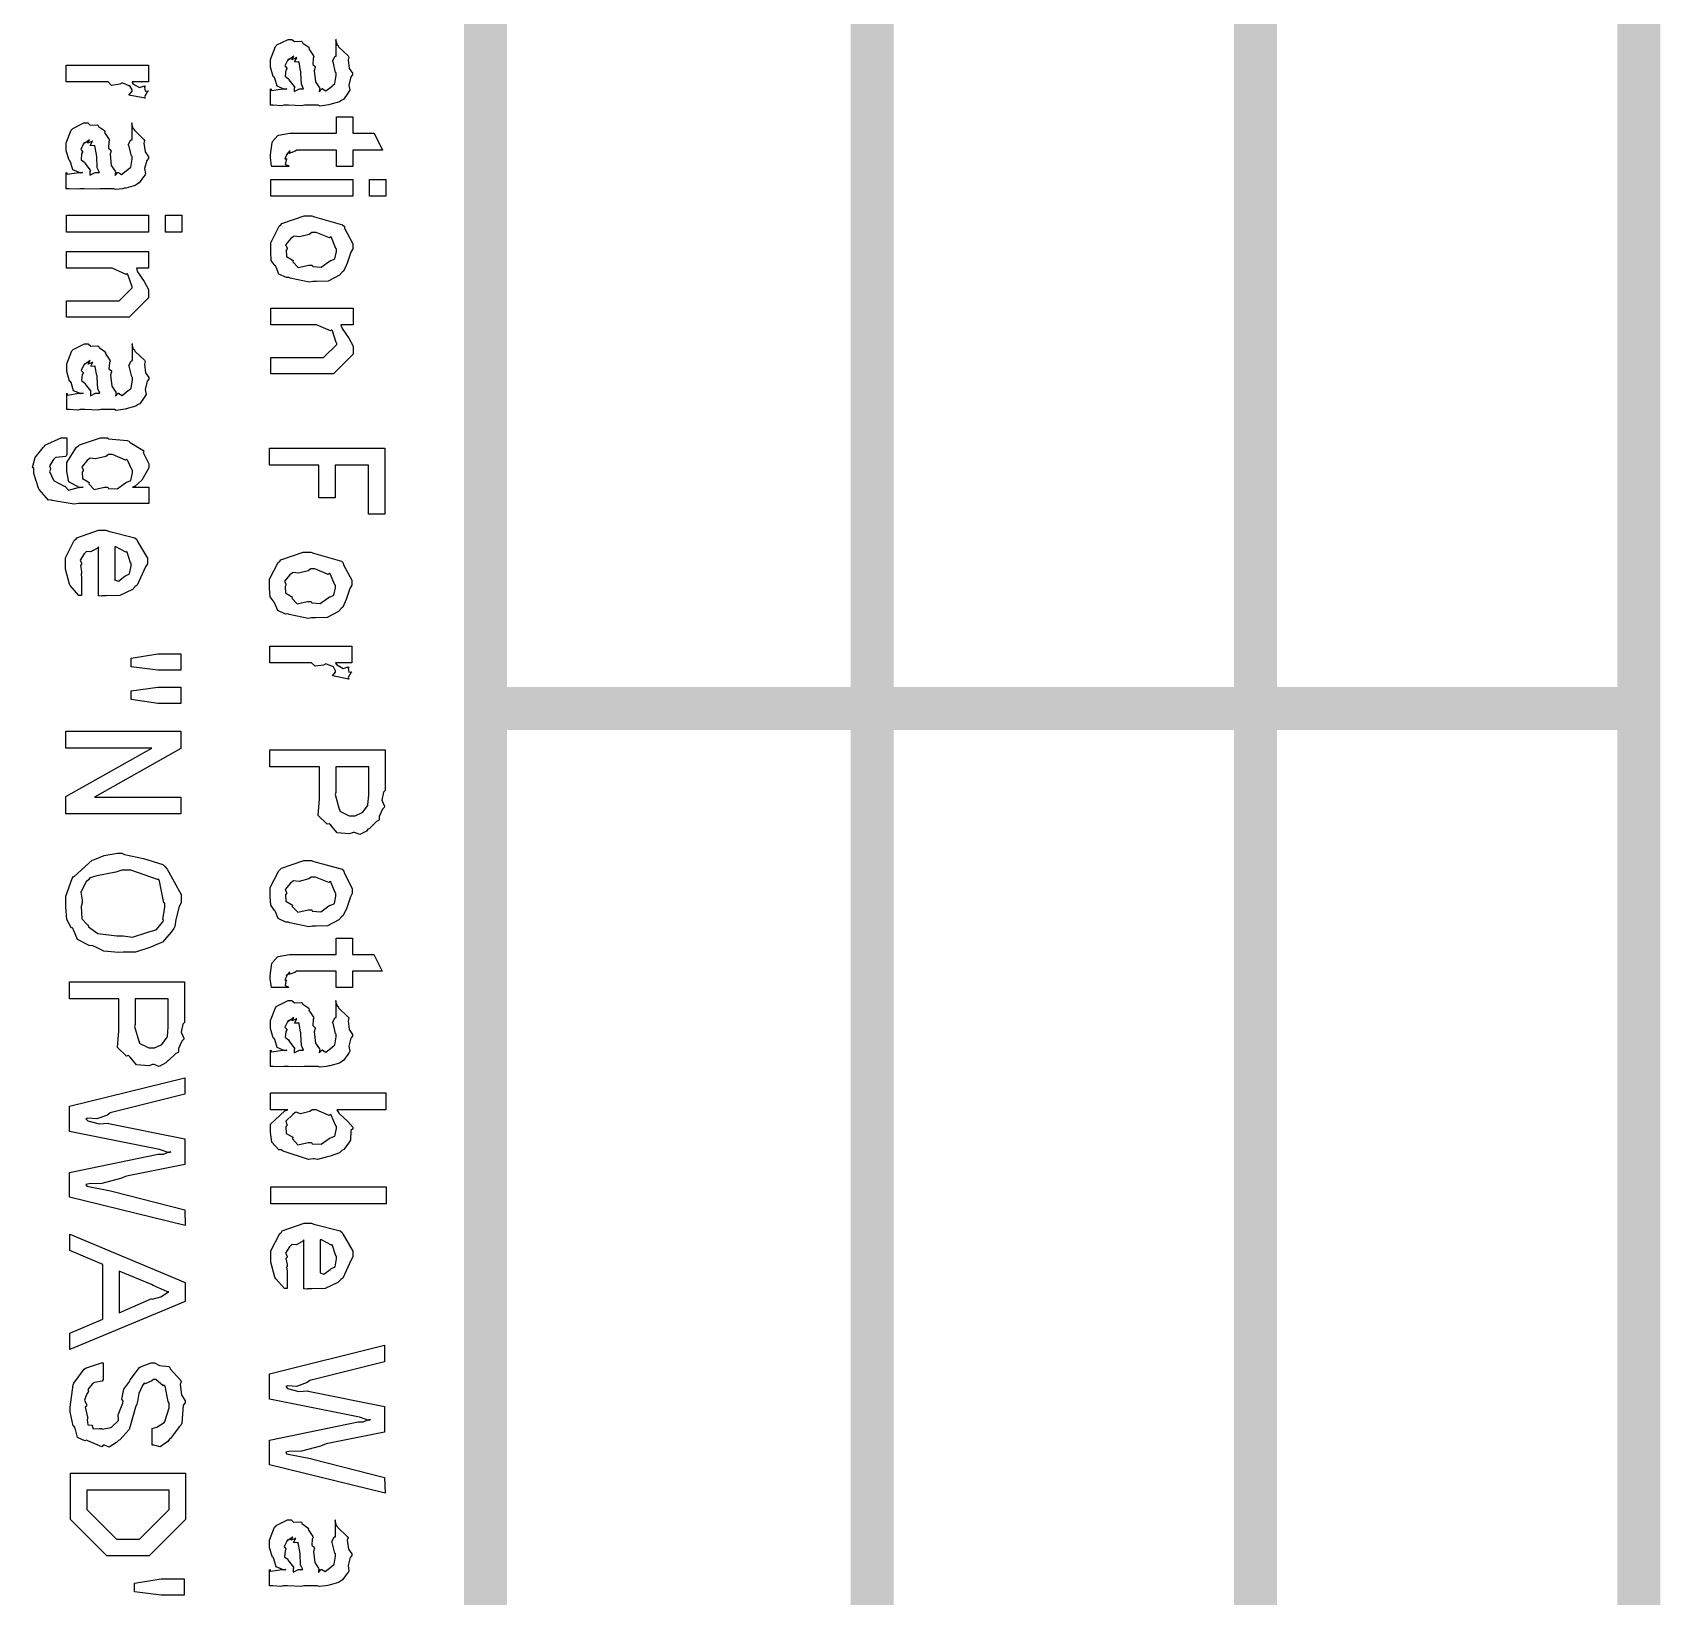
# Model space of a CAD drawing. Extents: x 0.1 to 11.6, y 0.3 to 16.2.
# Drawn here: x 2.959 to 3.717, y 1.379 to 2.106 of the extents above; entities that cross this region are included whole.
import ezdxf

# ---------------------------------------------------------------- set-up
doc = ezdxf.new("R2010")
doc.units = 0
doc.header["$MEASUREMENT"] = 0

msp = doc.modelspace()

# ---------------------------------------------------------------- linework, layer by layer
at = {"color": 0, "const_width": 0.02}
for points in [[(3.16997, 0.528321), (3.16997, 4.18001)], [(3.34999, 0.528321), (3.34999, 4.18001)], [(3.52832, 0.528321), (3.52832, 4.18001)], [(3.70665, 0.528321), (3.70665, 4.18001)], [(3.16997, 1.79167), (3.70665, 1.79167)]]:
    msp.add_lwpolyline(points, dxfattribs=at)
at = {"color": 0}
for points in [[(3.07758, 2.07986), (3.07671, 2.07954), (3.07308, 2.08106), (3.072, 2.08479), (3.07172, 2.08529), (3.07129, 2.08556), (3.06999, 2.08996), (3.06999, 2.09136), (3.06999, 2.09353), (3.07232, 2.09956), (3.07281, 2.10004), (3.07303, 2.10026), (3.07824, 2.10286), (3.07997, 2.10286), (3.07997, 2.10286), (3.08117, 2.10183), (3.08436, 2.102), (3.08475, 2.10178), (3.08501, 2.10118), (3.08778, 2.09928), (3.088, 2.09896), (3.08783, 2.09847), (3.09, 2.09521), (3.09017, 2.09483), (3.08985, 2.09403), (3.08963, 2.09119), (3.09076, 2.09022), (3.09082, 2.08985), (3.09039, 2.08828), (3.09093, 2.08311), (3.09278, 2.0804), (3.09299, 2.07986), (3.09278, 2.07958), (3.09267, 2.0785), (3.09386, 2.07986), (3.09429, 2.07986), (3.09424, 2.07981), (3.09576, 2.07889), (3.09864, 2.08117), (3.09885, 2.08137), (3.09885, 2.08137), (3.09999, 2.08231), (3.10058, 2.08604), (3.10058, 2.08724), (3.10032, 2.08751), (3.09912, 2.09239), (3.09885, 2.09267), (3.09885, 2.09267), (3.10004, 2.095), (3.10058, 2.09506), (3.10058, 2.10286), (3.10032, 2.10265), (3.10097, 2.10038), (3.10146, 2.10004), (3.10167, 2.09944), (3.10613, 2.09522), (3.10644, 2.09463), (3.10613, 2.09343), (3.10667, 2.08936), (3.10818, 2.08712), (3.10818, 2.08637), (3.10742, 2.08544), (3.10644, 2.08165), (3.10688, 2.07926), (3.10667, 2.07878), (3.10596, 2.07786), (3.10394, 2.07499), (3.10319, 2.0746), (3.10297, 2.07443), (3.10211, 2.07379), (3.09765, 2.0726), (3.09711, 2.07249), (3.09608, 2.07226), (3.09304, 2.07189), (3.09218, 2.07226), (3.0919, 2.07226), (3.08583, 2.07226), (3.08458, 2.072), (3.07835, 2.07226), (3.07628, 2.07226), (3.07519, 2.072), (3.07129, 2.07226), (3.06999, 2.07226), (3.06999, 2.07986), (3.07042, 2.07904), (3.07579, 2.07986), (3.07758, 2.07986)], [(2.97499, 2.09088), (3.01318, 2.09088), (3.01318, 2.08306), (3.00558, 2.08306), (3.00597, 2.08225), (3.00911, 2.08051), (3.01144, 2.08126), (3.01167, 2.08111), (3.01144, 2.08067), (3.01167, 2.07878), (3.01318, 2.07893), (3.01318, 2.07893), (3.01264, 2.0784), (3.01144, 2.07622), (3.01172, 2.07557), (3.01167, 2.07547), (3.00407, 2.07699), (3.00407, 2.07699), (3.00558, 2.07878), (3.00558, 2.07937), (3.00558, 2.07937), (3.0045, 2.08122), (3.00429, 2.08132), (3.00429, 2.08132), (3.00136, 2.08251), (3.00103, 2.08263), (2.99994, 2.08203), (2.99604, 2.08149), (2.99442, 2.08306), (2.99388, 2.08306), (2.97499, 2.08306), (2.97499, 2.09088)], [(3.08539, 2.07986), (3.08539, 2.07986), (3.08442, 2.08197), (3.08415, 2.08724), (3.0841, 2.08811), (3.08399, 2.08817), (3.08328, 2.09224), (3.08322, 2.09244), (3.08279, 2.09229), (3.08117, 2.09239), (3.08219, 2.09435), (3.08214, 2.0944), (3.08165, 2.09407), (3.07992, 2.09343), (3.08083, 2.09506), (3.08083, 2.09506), (3.08024, 2.09457), (3.07818, 2.09321), (3.07844, 2.09375), (3.07844, 2.09375), (3.0779, 2.09304), (3.07671, 2.0905), (3.07758, 2.08951), (3.07758, 2.08919), (3.07715, 2.08854), (3.07688, 2.08578), (3.07844, 2.08458), (3.07867, 2.08421), (3.07856, 2.0841), (3.08106, 2.08094), (3.08128, 2.08074), (3.081, 2.08035), (3.081, 2.07861), (3.08344, 2.07986), (3.08431, 2.07986), (3.08539, 2.07986)], [(2.98258, 2.04101), (2.98172, 2.04069), (2.97808, 2.04221), (2.977, 2.04596), (2.97672, 2.04644), (2.97629, 2.04671), (2.97499, 2.05111), (2.97499, 2.05251), (2.97499, 2.05469), (2.97732, 2.06071), (2.97781, 2.06119), (2.97803, 2.06142), (2.98324, 2.06401), (2.98497, 2.06401), (2.98497, 2.06401), (2.98617, 2.06299), (2.98936, 2.06315), (2.98975, 2.06293), (2.99001, 2.06233), (2.99278, 2.06044), (2.993, 2.06011), (2.99283, 2.05963), (2.99501, 2.05638), (2.99517, 2.05599), (2.99485, 2.05518), (2.99463, 2.05236), (2.99576, 2.05138), (2.99582, 2.051), (2.99539, 2.04943), (2.99593, 2.04428), (2.99778, 2.04156), (2.99799, 2.04101), (2.99778, 2.04075), (2.99767, 2.03965), (2.99886, 2.04101), (2.99929, 2.04101), (2.99924, 2.04096), (3.00076, 2.04004), (3.00364, 2.04232), (3.00385, 2.04254), (3.00385, 2.04254), (3.00499, 2.04346), (3.00558, 2.04719), (3.00558, 2.04839), (3.00532, 2.04867), (3.00412, 2.05354), (3.00385, 2.05382), (3.00385, 2.05382), (3.00504, 2.05615), (3.00558, 2.05621), (3.00558, 2.06401), (3.00532, 2.06381), (3.00597, 2.06153), (3.00646, 2.06119), (3.00667, 2.0606), (3.01112, 2.05638), (3.01144, 2.05578), (3.01112, 2.05458), (3.01167, 2.05051), (3.01318, 2.04829), (3.01318, 2.04753), (3.01243, 2.0466), (3.01144, 2.04281), (3.01187, 2.04042), (3.01167, 2.03993), (3.01096, 2.03901), (3.00896, 2.03614), (3.00819, 2.03575), (3.00797, 2.0356), (3.00711, 2.03494), (3.00265, 2.03375), (3.00211, 2.03364), (3.00108, 2.03342), (2.99804, 2.03304), (2.99718, 2.03342), (2.9969, 2.03342), (2.99083, 2.03342), (2.98958, 2.03315), (2.98335, 2.03342), (2.98128, 2.03342), (2.98019, 2.03315), (2.97629, 2.03342), (2.97499, 2.03342), (2.97499, 2.04101), (2.97542, 2.04021), (2.98079, 2.04101), (2.98258, 2.04101)], [(3.0785, 2.04378), (3.07069, 2.04378), (3.07053, 2.04389), (3.07004, 2.0479), (3.07004, 2.04921), (3.07004, 2.04921), (3.07075, 2.05496), (3.0709, 2.05528), (3.07101, 2.05544), (3.0734, 2.05817), (3.07374, 2.05832), (3.07374, 2.05832), (3.07894, 2.05919), (3.08068, 2.05919), (3.10064, 2.05919), (3.10064, 2.06678), (3.10824, 2.06679), (3.10824, 2.05919), (3.11822, 2.05919), (3.12213, 2.05138), (3.10824, 2.05138), (3.10824, 2.04378), (3.10064, 2.04378), (3.10064, 2.05138), (3.08219, 2.05138), (3.08143, 2.05083), (3.07872, 2.04981), (3.07915, 2.05115), (3.07915, 2.05115), (3.07872, 2.05067), (3.07736, 2.04915), (3.07807, 2.04986), (3.07807, 2.04986), (3.07764, 2.04932), (3.07671, 2.04736), (3.07764, 2.04731), (3.07764, 2.04725), (3.07725, 2.04676), (3.07688, 2.04476), (3.07835, 2.04417), (3.0785, 2.04378)], [(2.9904, 2.04101), (2.9904, 2.04101), (2.98942, 2.04312), (2.98915, 2.04839), (2.9891, 2.04926), (2.98899, 2.04932), (2.98828, 2.05339), (2.98822, 2.0536), (2.98779, 2.05344), (2.98617, 2.05354), (2.98719, 2.0555), (2.98714, 2.05556), (2.98665, 2.05524), (2.98492, 2.05458), (2.98583, 2.05621), (2.98583, 2.05621), (2.98525, 2.05572), (2.98318, 2.05436), (2.98346, 2.0549), (2.98346, 2.0549), (2.98292, 2.05419), (2.98172, 2.05165), (2.98258, 2.05067), (2.98258, 2.05035), (2.98215, 2.04969), (2.98188, 2.04693), (2.98346, 2.04574), (2.98367, 2.04536), (2.98356, 2.04525), (2.98606, 2.0421), (2.98628, 2.04189), (2.986, 2.0415), (2.986, 2.03976), (2.98844, 2.04101), (2.98931, 2.04101), (2.9904, 2.04101)], [(3.0701, 2.03771), (3.10829, 2.03771), (3.10829, 2.02989), (3.0701, 2.02989), (3.0701, 2.03771)], [(3.1161, 2.03771), (3.12369, 2.03771), (3.12369, 2.02989), (3.1161, 2.02989), (3.1161, 2.03771)], [(2.9751, 2.02111), (3.01329, 2.02111), (3.01329, 2.01329), (2.9751, 2.01329), (2.9751, 2.02111)], [(3.02111, 2.02111), (3.02869, 2.02111), (3.02869, 2.01329), (3.02111, 2.01329), (3.02111, 2.02111)], [(3.08919, 2.02083), (3.09044, 2.02035), (3.10351, 2.01671), (3.10439, 2.01585), (3.10449, 2.01503), (3.10829, 2.00786), (3.10829, 2.00543), (3.10742, 2.0039), (3.10568, 1.99881), (3.10411, 1.99528), (3.10331, 1.99457), (3.10206, 1.99322), (3.09679, 1.9904), (3.09142, 1.99024), (3.08963, 1.99024), (3.088, 1.98996), (3.07921, 1.99186), (3.07856, 1.99219), (3.07742, 1.99208), (3.07383, 1.99376), (3.0726, 1.99701), (3.07226, 1.99761), (3.07215, 1.99761), (3.07036, 2), (3.0701, 2.00407), (3.0701, 2.00543), (3.0701, 2.00825), (3.07406, 2.016), (3.07488, 2.01671), (3.07531, 2.01725), (3.08572, 2.02083), (3.08919, 2.02083)], [(3.08919, 2.01303), (3.088, 2.01221), (3.0835, 2.01101), (3.081, 2.01139), (3.08051, 2.01107), (3.07954, 2.01025), (3.07704, 2.00732), (3.07769, 2.00592), (3.07769, 2.00543), (3.07726, 2.00483), (3.07742, 2.0019), (3.08003, 2.00037), (3.08051, 2), (3.08035, 1.9994), (3.0829, 1.99675), (3.08778, 1.99783), (3.0894, 1.99783), (3.08968, 1.99729), (3.09364, 1.99701), (3.09739, 1.99968), (3.09787, 2), (3.09793, 1.99994), (3.09993, 2.00081), (3.10069, 2.00429), (3.10069, 2.00543), (3.10042, 2.00564), (3.09831, 2.01074), (3.09787, 2.01107), (3.09739, 2.01053), (3.09119, 2.01303), (3.08919, 2.01303)], [(2.9751, 2.00424), (3.01329, 2.00424), (3.01329, 1.99642), (3.00765, 1.99642), (3.00819, 1.99479), (3.01129, 1.99029), (3.01329, 1.9866), (3.01329, 1.98535), (3.01329, 1.98275), (3.00418, 1.97364), (2.9981, 1.97364), (2.9751, 1.97364), (2.9751, 1.98122), (2.99636, 1.98122), (2.99963, 1.98122), (3.00569, 1.98731), (3.00569, 1.98796), (3.00543, 1.98822), (3.00369, 1.9936), (3.00331, 1.99403), (3.00288, 1.9936), (2.99636, 1.99642), (2.99419, 1.99642), (2.9751, 1.99642), (2.9751, 2.00424)], [(3.07021, 1.97792), (3.1084, 1.97792), (3.1084, 1.97011), (3.10275, 1.97011), (3.10329, 1.96847), (3.10639, 1.96397), (3.1084, 1.96029), (3.1084, 1.95904), (3.1084, 1.95643), (3.09928, 1.94732), (3.09321, 1.94732), (3.07021, 1.94732), (3.07021, 1.95492), (3.09147, 1.95492), (3.09472, 1.95492), (3.10081, 1.96099), (3.10081, 1.96164), (3.10053, 1.96192), (3.09879, 1.96729), (3.09842, 1.96772), (3.09799, 1.96728), (3.09147, 1.97011), (3.08931, 1.97011), (3.07021, 1.97011), (3.07021, 1.97792)], [(2.98281, 1.93832), (2.98193, 1.93799), (2.97829, 1.93951), (2.97721, 1.94325), (2.97694, 1.94374), (2.97651, 1.94401), (2.97521, 1.9484), (2.97521, 1.94982), (2.97521, 1.95199), (2.97754, 1.95801), (2.97803, 1.9585), (2.97825, 1.95871), (2.98346, 1.96132), (2.98519, 1.96132), (2.98519, 1.96132), (2.98639, 1.96029), (2.98958, 1.96044), (2.98996, 1.96024), (2.99024, 1.95964), (2.993, 1.95774), (2.99322, 1.95742), (2.99306, 1.95692), (2.99522, 1.95367), (2.99539, 1.95329), (2.99507, 1.95247), (2.99485, 1.94965), (2.99599, 1.94868), (2.99604, 1.94829), (2.99561, 1.94672), (2.99615, 1.94157), (2.99799, 1.93886), (2.99821, 1.93832), (2.99799, 1.93804), (2.99789, 1.93696), (2.99908, 1.93832), (2.99951, 1.93832), (2.99946, 1.93826), (3.00097, 1.93733), (3.00385, 1.93961), (3.00407, 1.93983), (3.00407, 1.93983), (3.00521, 1.94075), (3.00581, 1.9445), (3.00581, 1.94569), (3.00553, 1.94596), (3.00433, 1.95085), (3.00407, 1.95113), (3.00407, 1.95113), (3.00526, 1.95344), (3.00581, 1.9535), (3.00581, 1.96132), (3.00553, 1.9611), (3.00618, 1.95882), (3.00667, 1.9585), (3.00689, 1.9579), (3.01133, 1.95367), (3.01167, 1.95307), (3.01133, 1.95188), (3.01187, 1.94781), (3.0134, 1.94558), (3.0134, 1.94482), (3.01264, 1.9439), (3.01167, 1.94011), (3.0121, 1.93772), (3.01187, 1.93724), (3.01118, 1.93631), (3.00917, 1.93343), (3.0084, 1.93306), (3.00819, 1.93289), (3.00732, 1.93224), (3.00288, 1.93104), (3.00233, 1.93093), (3.00131, 1.93072), (2.99826, 1.93033), (2.99739, 1.93072), (2.99713, 1.93072), (2.99104, 1.93072), (2.98981, 1.93044), (2.98356, 1.93072), (2.9815, 1.93072), (2.98042, 1.93044), (2.97651, 1.93072), (2.97521, 1.93072), (2.97521, 1.93832), (2.97564, 1.9375), (2.98101, 1.93832), (2.98281, 1.93832)], [(2.99061, 1.93832), (2.99061, 1.93832), (2.98964, 1.94043), (2.98936, 1.94569), (2.98931, 1.94656), (2.98921, 1.94661), (2.9885, 1.95068), (2.98844, 1.9509), (2.98801, 1.95074), (2.98639, 1.95085), (2.98742, 1.95281), (2.98736, 1.95285), (2.98687, 1.95253), (2.98514, 1.95188), (2.98606, 1.9535), (2.98606, 1.9535), (2.98546, 1.95301), (2.9834, 1.95167), (2.98367, 1.95221), (2.98367, 1.95221), (2.98313, 1.9515), (2.98193, 1.94894), (2.98281, 1.94797), (2.98281, 1.94764), (2.98236, 1.947), (2.9821, 1.94422), (2.98367, 1.94304), (2.98389, 1.94265), (2.98378, 1.94254), (2.98628, 1.9394), (2.98649, 1.93918), (2.98622, 1.93881), (2.98622, 1.93707), (2.98867, 1.93832), (2.98953, 1.93832), (2.99061, 1.93832)], [(2.97526, 1.91758), (2.97526, 1.90978), (2.97472, 1.9089), (2.97011, 1.90847), (2.96983, 1.90826), (2.96907, 1.90744), (2.96712, 1.90462), (2.96767, 1.90332), (2.96767, 1.90283), (2.96724, 1.90201), (2.96907, 1.89794), (2.9694, 1.89762), (2.9694, 1.89762), (2.97401, 1.89513), (2.97461, 1.89501), (2.9745, 1.89492), (2.97597, 1.89328), (2.98113, 1.89458), (2.98286, 1.89458), (2.98133, 1.89438), (2.97618, 1.89719), (2.97526, 1.90192), (2.97526, 1.90349), (2.97526, 1.90608), (2.97976, 1.91331), (2.98068, 1.9139), (2.98118, 1.91433), (2.99089, 1.91758), (2.99414, 1.91758), (2.99463, 1.9171), (3.00336, 1.91635), (3.00412, 1.91607), (3.00478, 1.91542), (3.01064, 1.91183), (3.01107, 1.91129), (3.01079, 1.91075), (3.01346, 1.90549), (3.01346, 1.90369), (3.01258, 1.90229), (3.01019, 1.89785), (3.00706, 1.89518), (3.00586, 1.89458), (3.01346, 1.89458), (3.01346, 1.88699), (2.98068, 1.88699), (2.97868, 1.88672), (2.96847, 1.88846), (2.96787, 1.88872), (2.96669, 1.88861), (2.96235, 1.89356), (2.96203, 1.89415), (2.96203, 1.89415), (2.95985, 1.90099), (2.95985, 1.90326), (2.95931, 1.90375), (2.9605, 1.90842), (2.96431, 1.91303), (2.96485, 1.91368), (2.965, 1.91417), (2.97265, 1.91758), (2.97526, 1.91758)], [(2.99457, 1.90978), (2.99333, 1.9089), (2.98861, 1.90776), (2.98611, 1.90815), (2.98568, 1.90782), (2.98469, 1.90701), (2.98221, 1.90408), (2.98286, 1.90267), (2.98286, 1.90218), (2.98242, 1.90158), (2.98258, 1.89865), (2.98519, 1.89714), (2.98568, 1.89675), (2.98551, 1.89615), (2.9879, 1.8935), (2.99274, 1.89458), (2.99436, 1.89458), (2.99468, 1.89399), (2.99875, 1.89382), (3.00256, 1.8966), (3.00304, 1.89697), (3.0031, 1.89692), (3.0051, 1.89774), (3.00586, 1.90126), (3.00586, 1.9024), (3.00558, 1.9025), (3.00347, 1.90728), (3.00304, 1.90761), (3.00256, 1.90713), (2.99653, 1.90978), (2.99457, 1.90978)], [(3.06956, 1.91276), (3.12315, 1.91276), (3.12315, 1.88217), (3.11556, 1.88217), (3.11556, 1.90494), (3.10015, 1.90494), (3.10015, 1.88975), (3.09256, 1.88976), (3.09256, 1.90494), (3.06956, 1.90494), (3.06956, 1.91276)], [(2.98215, 1.85167), (2.98215, 1.84429), (2.9809, 1.84424), (2.97683, 1.84885), (2.97651, 1.8495), (2.97651, 1.8495), (2.97456, 1.8565), (2.97456, 1.85883), (2.97456, 1.86176), (2.97868, 1.86985), (2.97954, 1.87056), (2.97993, 1.8711), (2.99001, 1.87468), (2.99343, 1.87467), (2.99457, 1.87418), (3.00689, 1.8711), (3.00776, 1.87033), (3.00814, 1.86946), (3.01275, 1.86165), (3.01275, 1.85904), (3.01187, 1.85758), (3.00803, 1.84912), (3.00711, 1.84842), (3.00581, 1.84706), (2.99989, 1.84424), (2.99371, 1.84407), (2.99169, 1.84407), (2.99143, 1.84392), (2.99029, 1.84407), (2.98996, 1.84407), (2.98996, 1.86686), (2.98936, 1.8661), (2.98633, 1.86464), (2.98432, 1.86481), (2.9841, 1.86447), (2.98329, 1.86365), (2.98139, 1.86068), (2.98215, 1.85932), (2.98215, 1.85883), (2.98161, 1.85818), (2.98215, 1.85542), (2.98215, 1.85449), (2.98188, 1.85439), (2.98215, 1.85238), (2.98215, 1.85167)], [(2.99756, 1.86686), (2.99756, 1.85167), (2.9975, 1.85161), (2.99924, 1.85096), (3.00222, 1.85319), (3.00256, 1.8534), (3.00256, 1.8534), (3.00444, 1.85439), (3.00515, 1.85807), (3.00515, 1.85926), (3.00489, 1.85943), (3.00331, 1.86436), (3.00299, 1.86469), (3.00276, 1.86442), (2.9981, 1.86686), (2.99756, 1.86686)], [(3.08871, 1.86442), (3.08996, 1.86393), (3.10303, 1.86029), (3.10389, 1.85943), (3.104, 1.85861), (3.10781, 1.85146), (3.10781, 1.84901), (3.10693, 1.8475), (3.10519, 1.84239), (3.10363, 1.83886), (3.10281, 1.83817), (3.10157, 1.83681), (3.09631, 1.83399), (3.09093, 1.83382), (3.08914, 1.83382), (3.08751, 1.83356), (3.07872, 1.83544), (3.07807, 1.83578), (3.07693, 1.83567), (3.07335, 1.83735), (3.0721, 1.8406), (3.07178, 1.84119), (3.07167, 1.84119), (3.06988, 1.84358), (3.06961, 1.84765), (3.06961, 1.84901), (3.06961, 1.85183), (3.07357, 1.8596), (3.07437, 1.86029), (3.07482, 1.86083), (3.08524, 1.86442), (3.08871, 1.86442)], [(3.08871, 1.85661), (3.08751, 1.85579), (3.08301, 1.8546), (3.08051, 1.85499), (3.08003, 1.85465), (3.07904, 1.85385), (3.07656, 1.85092), (3.07721, 1.8495), (3.07721, 1.84901), (3.07676, 1.84842), (3.07693, 1.84549), (3.07954, 1.84397), (3.08003, 1.84358), (3.07986, 1.84299), (3.08242, 1.84033), (3.08729, 1.84142), (3.08892, 1.84142), (3.08919, 1.84088), (3.09315, 1.8406), (3.0969, 1.84326), (3.09739, 1.84358), (3.09744, 1.84353), (3.09944, 1.8444), (3.10021, 1.84787), (3.10021, 1.84901), (3.09993, 1.84924), (3.09782, 1.85433), (3.09739, 1.85465), (3.0969, 1.85411), (3.09071, 1.85661), (3.08871, 1.85661)], [(3.06972, 1.82075), (3.10792, 1.82075), (3.10792, 1.81293), (3.10032, 1.81293), (3.10069, 1.81213), (3.10385, 1.81039), (3.10618, 1.81114), (3.10639, 1.81099), (3.10618, 1.81054), (3.10639, 1.80865), (3.10792, 1.80881), (3.10792, 1.80881), (3.10736, 1.80826), (3.10618, 1.8061), (3.10644, 1.80544), (3.10639, 1.80533), (3.09879, 1.80686), (3.09879, 1.80686), (3.10032, 1.80865), (3.10032, 1.80925), (3.10032, 1.80925), (3.09924, 1.81108), (3.09901, 1.81119), (3.09901, 1.81119), (3.09608, 1.81239), (3.09576, 1.8125), (3.09467, 1.8119), (3.09076, 1.81136), (3.08914, 1.81293), (3.0886, 1.81293), (3.06972, 1.81293), (3.06972, 1.82075)], [(3.00526, 1.81515), (3.01764, 1.81711), (3.02826, 1.81711), (3.02826, 1.80951), (3.01764, 1.80951), (3.00526, 1.81103), (3.00526, 1.81515)], [(3.00526, 1.79997), (3.01764, 1.80171), (3.02826, 1.80171), (3.02826, 1.79411), (3.01764, 1.79411), (3.00526, 1.79585), (3.00526, 1.79997)], [(2.97472, 1.78114), (3.02832, 1.78114), (3.02832, 1.77311), (2.98817, 1.75054), (3.02832, 1.75054), (3.02832, 1.74274), (2.97472, 1.74274), (2.97472, 1.75076), (3.01486, 1.77333), (2.97472, 1.77333), (2.97472, 1.78114)], [(3.06976, 1.77246), (3.12337, 1.77246), (3.12337, 1.75358), (3.12256, 1.75288), (3.12175, 1.74903), (3.12299, 1.74625), (3.12294, 1.74576), (3.12213, 1.7449), (3.1205, 1.74154), (3.12056, 1.74001), (3.12033, 1.73969), (3.11931, 1.73915), (3.11589, 1.73583), (3.11535, 1.73557), (3.11469, 1.73475), (3.11154, 1.73307), (3.10915, 1.73404), (3.1084, 1.73404), (3.10676, 1.73346), (3.10097, 1.73394), (3.09808, 1.73753), (3.09733, 1.73817), (3.09635, 1.73796), (3.09218, 1.74197), (3.09278, 1.74972), (3.09278, 1.75228), (3.09278, 1.76465), (3.06976, 1.76465), (3.06976, 1.77246)], [(3.10038, 1.76465), (3.10038, 1.75271), (3.1001, 1.75174), (3.102, 1.7449), (3.10232, 1.74447), (3.10226, 1.74392), (3.10667, 1.74186), (3.10818, 1.74186), (3.10818, 1.74186), (3.10938, 1.74186), (3.11242, 1.74317), (3.11274, 1.74338), (3.11274, 1.74338), (3.11524, 1.74669), (3.11535, 1.74707), (3.11535, 1.74707), (3.11578, 1.75146), (3.11578, 1.75293), (3.11578, 1.76465), (3.10038, 1.76465)], [(3.00088, 1.72439), (3.00201, 1.7239), (3.01085, 1.72206), (3.01986, 1.71918), (3.02106, 1.7181), (3.02186, 1.71701), (3.02843, 1.70529), (3.02843, 1.70139), (3.02756, 1.69965), (3.02604, 1.69368), (3.0255, 1.69032), (3.02496, 1.68946), (3.02382, 1.68778), (3.01975, 1.68311), (3.01639, 1.68169), (3.0154, 1.68121), (3.0134, 1.68039), (3.00726, 1.6785), (3.00293, 1.67839), (3.00151, 1.67839), (2.99924, 1.67828), (2.99246, 1.67893), (2.98844, 1.68093), (2.98742, 1.68143), (2.98557, 1.68149), (2.98025, 1.68431), (2.9784, 1.68881), (2.97786, 1.68967), (2.97749, 1.68961), (2.97521, 1.69368), (2.97483, 1.69949), (2.97483, 1.70139), (2.97483, 1.70443), (2.97771, 1.71268), (2.97831, 1.71354), (2.97863, 1.71365), (2.98703, 1.72114), (2.98807, 1.72157), (2.98807, 1.72157), (2.99262, 1.72331), (2.99881, 1.72439), (3.00088, 1.72439)], [(3.08897, 1.72108), (3.09022, 1.7206), (3.10329, 1.71696), (3.10417, 1.7161), (3.10428, 1.71528), (3.10807, 1.70811), (3.10807, 1.70568), (3.10721, 1.70415), (3.10547, 1.69906), (3.10389, 1.69553), (3.10308, 1.69482), (3.10183, 1.69347), (3.09657, 1.69065), (3.09119, 1.69049), (3.0894, 1.69049), (3.08778, 1.69021), (3.07899, 1.69211), (3.07835, 1.69244), (3.07721, 1.69233), (3.07362, 1.69401), (3.07238, 1.69726), (3.07204, 1.69786), (3.07194, 1.69786), (3.07015, 1.70025), (3.06988, 1.70432), (3.06988, 1.70568), (3.06988, 1.7085), (3.07383, 1.71625), (3.07465, 1.71696), (3.07508, 1.7175), (3.0855, 1.72108), (3.08897, 1.72108)], [(3.00088, 1.71658), (2.99804, 1.71565), (2.98926, 1.71397), (2.98594, 1.713), (2.98546, 1.71224), (2.98426, 1.7111), (2.98182, 1.70638), (2.98242, 1.70264), (2.98242, 1.70139), (2.98188, 1.69971), (2.98221, 1.6939), (2.98492, 1.69108), (2.98546, 1.69032), (2.98535, 1.69017), (2.98964, 1.68713), (2.99854, 1.68599), (3.00151, 1.68599), (3.00151, 1.68599), (3.00581, 1.68533), (3.01243, 1.68761), (3.01346, 1.68793), (3.01346, 1.68793), (3.01687, 1.68875), (3.02007, 1.69276), (3.02018, 1.69336), (3.01997, 1.69368), (3.02083, 1.69933), (3.02083, 1.70117), (3.02046, 1.70139), (3.01844, 1.71149), (3.01801, 1.71224), (3.01742, 1.71229), (3.00499, 1.71658), (3.00088, 1.71658)], [(3.08897, 1.71328), (3.08778, 1.71246), (3.08328, 1.71126), (3.08078, 1.71164), (3.08029, 1.71132), (3.07932, 1.7105), (3.07682, 1.70757), (3.07747, 1.70617), (3.07747, 1.70568), (3.07704, 1.70508), (3.07721, 1.70215), (3.07981, 1.70063), (3.08029, 1.70025), (3.08014, 1.69965), (3.08268, 1.697), (3.08757, 1.69808), (3.08919, 1.69808), (3.08946, 1.69754), (3.09343, 1.69726), (3.09717, 1.69993), (3.09765, 1.70025), (3.09771, 1.70019), (3.09972, 1.70107), (3.10047, 1.70454), (3.10047, 1.70568), (3.10021, 1.70589), (3.09808, 1.711), (3.09765, 1.71132), (3.09717, 1.71078), (3.09099, 1.71328), (3.08897, 1.71328)], [(3.0784, 1.66194), (3.07058, 1.66194), (3.07042, 1.66206), (3.06993, 1.66607), (3.06993, 1.66738), (3.06993, 1.66738), (3.07064, 1.67312), (3.07081, 1.67344), (3.0709, 1.67361), (3.07329, 1.67632), (3.07362, 1.67649), (3.07362, 1.67649), (3.07883, 1.67736), (3.08057, 1.67736), (3.10053, 1.67736), (3.10053, 1.68494), (3.10813, 1.68496), (3.10813, 1.67736), (3.11811, 1.67736), (3.12201, 1.66954), (3.10813, 1.66954), (3.10813, 1.66194), (3.10053, 1.66194), (3.10053, 1.66954), (3.08208, 1.66954), (3.08132, 1.669), (3.07861, 1.66797), (3.07904, 1.66933), (3.07904, 1.66933), (3.07861, 1.66883), (3.07725, 1.66732), (3.07796, 1.66803), (3.07796, 1.66803), (3.07753, 1.66749), (3.07661, 1.66553), (3.07753, 1.66547), (3.07753, 1.66542), (3.07715, 1.66493), (3.07676, 1.66293), (3.07824, 1.66233), (3.0784, 1.66194)], [(2.97646, 1.66461), (3.03006, 1.66461), (3.03006, 1.64572), (3.02924, 1.64501), (3.02843, 1.64117), (3.02968, 1.6384), (3.02962, 1.63792), (3.02881, 1.63704), (3.02718, 1.63368), (3.02724, 1.63217), (3.02701, 1.63183), (3.02599, 1.63129), (3.02257, 1.62799), (3.02203, 1.62771), (3.02138, 1.6269), (3.01824, 1.62522), (3.01585, 1.62619), (3.01508, 1.62619), (3.01346, 1.6256), (3.00765, 1.62608), (3.00478, 1.62967), (3.00401, 1.63032), (3.00304, 1.6301), (2.99886, 1.63411), (2.99946, 1.64187), (2.99946, 1.64442), (2.99946, 1.65679), (2.97646, 1.65679), (2.97646, 1.66461)], [(3.00706, 1.65679), (3.00706, 1.64486), (3.00678, 1.64388), (3.00868, 1.63704), (3.009, 1.63661), (3.00896, 1.63607), (3.01335, 1.634), (3.01486, 1.634), (3.01486, 1.634), (3.01606, 1.634), (3.0191, 1.63531), (3.01942, 1.63553), (3.01942, 1.63553), (3.02192, 1.63883), (3.02203, 1.63921), (3.02203, 1.63921), (3.02246, 1.64361), (3.02246, 1.64507), (3.02246, 1.65679), (3.00706, 1.65679)], [(3.07758, 1.63292), (3.07671, 1.6326), (3.07308, 1.63411), (3.072, 1.63786), (3.07172, 1.63835), (3.07129, 1.63861), (3.06999, 1.64301), (3.06999, 1.64442), (3.06999, 1.6466), (3.07232, 1.65261), (3.07281, 1.6531), (3.07303, 1.65332), (3.07824, 1.65593), (3.07997, 1.65593), (3.07997, 1.65593), (3.08117, 1.65489), (3.08436, 1.65506), (3.08475, 1.65483), (3.08501, 1.65424), (3.08778, 1.65235), (3.088, 1.65201), (3.08783, 1.65153), (3.09, 1.64828), (3.09017, 1.6479), (3.08985, 1.64708), (3.08963, 1.64426), (3.09076, 1.64328), (3.09082, 1.6429), (3.09039, 1.64133), (3.09093, 1.63618), (3.09278, 1.63346), (3.09299, 1.63292), (3.09278, 1.63265), (3.09267, 1.63157), (3.09386, 1.63292), (3.09429, 1.63292), (3.09424, 1.63286), (3.09576, 1.63194), (3.09864, 1.63422), (3.09885, 1.63444), (3.09885, 1.63444), (3.09999, 1.63536), (3.10058, 1.63911), (3.10058, 1.64031), (3.10032, 1.64057), (3.09912, 1.64546), (3.09885, 1.64572), (3.09885, 1.64572), (3.10004, 1.64806), (3.10058, 1.64811), (3.10058, 1.65593), (3.10032, 1.65571), (3.10097, 1.65343), (3.10146, 1.6531), (3.10167, 1.6525), (3.10613, 1.64828), (3.10644, 1.64768), (3.10613, 1.64649), (3.10667, 1.64242), (3.10818, 1.64019), (3.10818, 1.63943), (3.10742, 1.63851), (3.10644, 1.63471), (3.10688, 1.63232), (3.10667, 1.63183), (3.10596, 1.63092), (3.10394, 1.62804), (3.10319, 1.62765), (3.10297, 1.6275), (3.10211, 1.62685), (3.09765, 1.62565), (3.09711, 1.62554), (3.09608, 1.62533), (3.09304, 1.62494), (3.09218, 1.62532), (3.0919, 1.62532), (3.08583, 1.62532), (3.08458, 1.62506), (3.07835, 1.62532), (3.07628, 1.62532), (3.07519, 1.62506), (3.07129, 1.62532), (3.06999, 1.62532), (3.06999, 1.63292), (3.07042, 1.63211), (3.07579, 1.63292), (3.07758, 1.63292)], [(3.08539, 1.63292), (3.08539, 1.63292), (3.08442, 1.63504), (3.08415, 1.64031), (3.0841, 1.64117), (3.08399, 1.64122), (3.08328, 1.64529), (3.08322, 1.64551), (3.08279, 1.64535), (3.08117, 1.64546), (3.08219, 1.6474), (3.08214, 1.64746), (3.08165, 1.64714), (3.07992, 1.64649), (3.08083, 1.64811), (3.08083, 1.64811), (3.08024, 1.64762), (3.07818, 1.64626), (3.07844, 1.64681), (3.07844, 1.64681), (3.0779, 1.64611), (3.07671, 1.64356), (3.07758, 1.64258), (3.07758, 1.64225), (3.07715, 1.6416), (3.07688, 1.63883), (3.07844, 1.63764), (3.07867, 1.63726), (3.07856, 1.63715), (3.08106, 1.634), (3.08128, 1.63379), (3.081, 1.6334), (3.081, 1.63167), (3.08344, 1.63292), (3.08431, 1.63292), (3.08539, 1.63292)], [(2.97656, 1.60682), (3.03017, 1.62007), (3.03017, 1.61247), (2.99544, 1.60379), (2.99419, 1.60271), (2.98915, 1.60092), (2.98508, 1.60118), (2.98415, 1.60097), (2.98497, 1.59999), (2.99024, 1.59853), (2.99431, 1.5989), (2.99457, 1.59879), (3.03017, 1.59164), (3.03017, 1.57969), (3.00304, 1.57428), (3.00028, 1.57314), (2.99149, 1.5709), (2.98557, 1.57064), (2.98415, 1.57036), (2.98449, 1.56967), (2.99561, 1.56743), (2.99675, 1.56711), (3.03017, 1.55865), (3.03037, 1.55126), (2.97656, 1.56451), (2.97656, 1.57601), (3.01779, 1.58447), (3.01779, 1.58447), (3.02024, 1.58453), (3.02279, 1.58556), (3.02365, 1.58556), (3.02279, 1.58507), (3.01887, 1.58653), (3.01844, 1.58664), (2.97656, 1.59511), (2.97656, 1.60682)], [(3.07004, 1.60514), (3.07004, 1.61296), (3.12364, 1.61296), (3.12364, 1.60514), (3.10086, 1.60514), (3.10178, 1.60362), (3.10601, 1.59967), (3.10824, 1.59711), (3.10824, 1.59625), (3.10736, 1.59549), (3.10715, 1.59104), (3.10693, 1.5906), (3.10622, 1.58963), (3.10417, 1.58664), (3.10325, 1.58626), (3.10303, 1.58604), (3.10215, 1.58518), (3.09771, 1.58361), (3.09717, 1.58344), (3.09586, 1.58306), (3.0919, 1.58208), (3.09028, 1.58236), (3.08979, 1.58236), (3.08767, 1.58208), (3.0759, 1.58583), (3.07503, 1.58649), (3.07389, 1.58653), (3.07064, 1.59006), (3.07004, 1.59472), (3.07004, 1.59625), (3.07004, 1.59847), (3.07671, 1.60465), (3.07807, 1.60514), (3.07004, 1.60514)], [(3.08936, 1.60514), (3.08826, 1.60433), (3.08399, 1.60331), (3.08192, 1.60406), (3.08154, 1.60385), (3.08035, 1.60292), (3.07715, 1.59978), (3.07764, 1.59831), (3.07764, 1.59776), (3.07721, 1.59717), (3.07736, 1.59418), (3.07997, 1.59272), (3.08046, 1.59235), (3.08029, 1.59169), (3.08279, 1.58888), (3.08751, 1.58996), (3.08914, 1.58996), (3.08946, 1.58936), (3.09353, 1.58914), (3.09733, 1.59179), (3.09782, 1.59213), (3.09787, 1.59207), (3.09987, 1.59293), (3.10064, 1.5964), (3.10064, 1.59754), (3.10038, 1.59771), (3.09825, 1.60265), (3.09782, 1.60297), (3.09733, 1.60249), (3.09131, 1.60514), (3.08936, 1.60514)], [(3.07015, 1.56928), (3.12375, 1.56928), (3.12375, 1.56147), (3.07015, 1.56147), (3.07015, 1.56928)], [(2.97667, 1.54725), (3.03028, 1.5249), (3.03028, 1.516), (2.97667, 1.49365), (2.97667, 1.50125), (2.99208, 1.50776), (2.99208, 1.53315), (2.97667, 1.53965), (2.97667, 1.54725)], [(3.07775, 1.5294), (3.07775, 1.52203), (3.0765, 1.52197), (3.07243, 1.52658), (3.0721, 1.52724), (3.0721, 1.52724), (3.07015, 1.53424), (3.07015, 1.53657), (3.07015, 1.5395), (3.07428, 1.54758), (3.07514, 1.54829), (3.07551, 1.54883), (3.08561, 1.5524), (3.08903, 1.5524), (3.09017, 1.55192), (3.10249, 1.54883), (3.10335, 1.54807), (3.10374, 1.54719), (3.10835, 1.53939), (3.10835, 1.53678), (3.10747, 1.53532), (3.10363, 1.52686), (3.10271, 1.52615), (3.1014, 1.52479), (3.09549, 1.52197), (3.08931, 1.52181), (3.08729, 1.52181), (3.08703, 1.52165), (3.08589, 1.52181), (3.08556, 1.52181), (3.08556, 1.5446), (3.08496, 1.54383), (3.08192, 1.54238), (3.07992, 1.54254), (3.07969, 1.54221), (3.07889, 1.54139), (3.07699, 1.53842), (3.07775, 1.53706), (3.07775, 1.53657), (3.07721, 1.53592), (3.07775, 1.53315), (3.07775, 1.53222), (3.07747, 1.53213), (3.07775, 1.53011), (3.07775, 1.5294)], [(3.09315, 1.5446), (3.09315, 1.5294), (3.0931, 1.52935), (3.09483, 1.52869), (3.09782, 1.53093), (3.09814, 1.53114), (3.09814, 1.53114), (3.10004, 1.53213), (3.10075, 1.53581), (3.10075, 1.537), (3.10047, 1.53717), (3.0989, 1.5421), (3.09858, 1.54243), (3.09836, 1.54215), (3.09369, 1.5446), (3.09315, 1.5446)], [(2.99968, 1.53011), (2.99968, 1.51079), (3.01486, 1.51731), (3.01497, 1.51704), (3.01893, 1.51813), (3.02251, 1.52051), (3.02268, 1.52056), (3.02181, 1.52067), (3.01546, 1.5235), (3.01465, 1.52382), (2.99968, 1.53011)], [(3.0695, 1.48236), (3.1231, 1.49561), (3.1231, 1.48801), (3.08838, 1.47933), (3.08712, 1.47825), (3.08208, 1.47646), (3.07801, 1.47672), (3.0771, 1.47651), (3.0779, 1.47553), (3.08317, 1.47407), (3.08724, 1.47444), (3.08751, 1.47433), (3.1231, 1.46718), (3.1231, 1.45524), (3.09597, 1.44982), (3.09321, 1.44868), (3.08442, 1.44646), (3.0785, 1.44618), (3.0771, 1.4459), (3.07742, 1.44521), (3.08854, 1.44297), (3.08968, 1.44265), (3.1231, 1.43419), (3.12332, 1.42681), (3.0695, 1.44006), (3.0695, 1.45156), (3.11074, 1.46001), (3.11074, 1.46001), (3.11317, 1.46007), (3.11572, 1.4611), (3.1166, 1.4611), (3.11572, 1.46061), (3.11182, 1.46208), (3.11139, 1.46218), (3.0695, 1.47065), (3.0695, 1.48236)], [(2.99218, 1.48753), (2.99218, 1.47971), (2.99175, 1.479), (2.98813, 1.4784), (2.98785, 1.47819), (2.98708, 1.47749), (2.98503, 1.47504), (2.98529, 1.47413), (2.98524, 1.47385), (2.9846, 1.4731), (2.9835, 1.47006), (2.98438, 1.46804), (2.98438, 1.46735), (2.98378, 1.46685), (2.98492, 1.46213), (2.98503, 1.46169), (2.98469, 1.4611), (2.98497, 1.45867), (2.98697, 1.45844), (2.98719, 1.45822), (2.98703, 1.45811), (2.98753, 1.45671), (2.99035, 1.45693), (2.99132, 1.45693), (2.99169, 1.45665), (2.99571, 1.45747), (2.9961, 1.45757), (2.9961, 1.45757), (2.99912, 1.46056), (2.99935, 1.46104), (2.99935, 1.46104), (2.99908, 1.46328), (3.00125, 1.46864), (3.00151, 1.46972), (3.00086, 1.47065), (3.00179, 1.47526), (3.0045, 1.479), (3.00478, 1.4795), (3.00478, 1.4795), (3.00906, 1.48525), (3.00954, 1.48557), (3.0096, 1.48557), (3.01443, 1.48753), (3.01606, 1.48753), (3.01606, 1.48753), (3.01833, 1.48622), (3.02268, 1.48574), (3.02322, 1.48535), (3.02339, 1.48465), (3.0281, 1.47939), (3.02843, 1.47862), (3.028, 1.47732), (3.0286, 1.47265), (3.03037, 1.46983), (3.03037, 1.46886), (3.02935, 1.46778), (3.02875, 1.45942), (3.02843, 1.45867), (3.02746, 1.45768), (3.0249, 1.45421), (3.02354, 1.45236), (3.023, 1.45193), (3.02225, 1.45085), (3.01867, 1.4484), (3.01574, 1.44917), (3.01497, 1.44911), (3.01497, 1.45693), (3.01497, 1.45693), (3.01708, 1.45757), (3.02051, 1.45975), (3.02083, 1.46018), (3.02083, 1.46018), (3.02279, 1.46653), (3.02279, 1.46864), (3.0224, 1.46951), (3.02094, 1.47667), (3.02061, 1.47711), (3.02007, 1.47678), (3.01671, 1.47971), (3.01563, 1.47971), (3.01475, 1.47911), (3.01172, 1.47776), (3.01128, 1.47803), (3.01129, 1.47797), (3.01047, 1.47689), (3.00868, 1.47325), (3.00808, 1.46946), (3.00781, 1.46821), (3.00722, 1.46685), (3.00478, 1.45807), (3.00456, 1.45757), (3.00424, 1.45654), (2.99989, 1.45161), (2.99935, 1.45128), (2.99843, 1.45036), (2.9949, 1.44825), (2.99283, 1.44911), (2.99218, 1.44911), (2.99149, 1.44846), (2.98497, 1.45113), (2.98438, 1.4515), (2.98367, 1.45117), (2.98025, 1.45269), (2.97906, 1.45714), (2.97874, 1.45779), (2.97825, 1.45811), (2.97678, 1.46474), (2.97678, 1.4669), (2.97678, 1.4669), (2.97819, 1.47721), (2.97851, 1.47797), (2.97851, 1.47797), (2.98335, 1.48449), (2.98394, 1.48492), (2.98394, 1.48503), (2.99143, 1.48753), (2.99218, 1.48753)], [(2.97689, 1.43614), (3.03049, 1.43614), (3.03049, 1.42008), (3.03049, 1.41465), (3.01357, 1.39774), (3.00401, 1.39774), (2.99382, 1.39774), (2.97689, 1.41465), (2.97689, 1.41943), (2.97689, 1.43614)], [(2.98449, 1.42833), (2.98449, 1.41965), (2.98449, 1.41922), (2.99837, 1.40554), (3.00401, 1.40554), (3.009, 1.40554), (3.02289, 1.41922), (3.02289, 1.41986), (3.02289, 1.42833), (2.98449, 1.42833)], [(3.07721, 1.39139), (3.07633, 1.39106), (3.07269, 1.39258), (3.07161, 1.39632), (3.07135, 1.39681), (3.0709, 1.39708), (3.06961, 1.40147), (3.06961, 1.40289), (3.06961, 1.40506), (3.07194, 1.41108), (3.07243, 1.41157), (3.07264, 1.41178), (3.07785, 1.41439), (3.07958, 1.41439), (3.07958, 1.41439), (3.08078, 1.41336), (3.08399, 1.41351), (3.08436, 1.41331), (3.08464, 1.41271), (3.0874, 1.41081), (3.08763, 1.41049), (3.08746, 1.40999), (3.08963, 1.40674), (3.08979, 1.40636), (3.08946, 1.40554), (3.08925, 1.40272), (3.09039, 1.40175), (3.09044, 1.40136), (3.09, 1.39979), (3.09056, 1.39464), (3.09239, 1.39193), (3.09261, 1.39139), (3.09239, 1.39111), (3.09229, 1.39003), (3.09347, 1.39139), (3.09392, 1.39139), (3.09386, 1.39133), (3.09538, 1.3904), (3.09825, 1.39268), (3.09847, 1.3929), (3.09847, 1.3929), (3.09961, 1.39382), (3.10021, 1.39757), (3.10021, 1.39876), (3.09993, 1.39903), (3.09874, 1.40392), (3.09847, 1.40419), (3.09847, 1.40419), (3.09967, 1.40653), (3.10021, 1.40657), (3.10021, 1.41439), (3.09993, 1.41417), (3.10058, 1.41189), (3.10107, 1.41157), (3.10129, 1.41097), (3.10574, 1.40674), (3.10607, 1.40614), (3.10574, 1.40494), (3.10628, 1.40087), (3.10781, 1.39865), (3.10781, 1.39789), (3.10704, 1.39697), (3.10607, 1.39317), (3.1065, 1.39079), (3.10628, 1.39029), (3.10558, 1.38938), (3.10357, 1.3865), (3.10281, 1.38612), (3.1026, 1.38596), (3.10172, 1.38531), (3.09728, 1.38411), (3.09674, 1.384), (3.09571, 1.38379), (3.09267, 1.38341), (3.09179, 1.38379), (3.09153, 1.38379), (3.08544, 1.38379), (3.08421, 1.38352), (3.07796, 1.38379), (3.0759, 1.38379), (3.07482, 1.38352), (3.0709, 1.38379), (3.06961, 1.38379), (3.06961, 1.39139), (3.07004, 1.39057), (3.07542, 1.39139), (3.07721, 1.39139)], [(3.08501, 1.39139), (3.08501, 1.39139), (3.08404, 1.3935), (3.08376, 1.39876), (3.08371, 1.39963), (3.08361, 1.39968), (3.0829, 1.40375), (3.08285, 1.40397), (3.08242, 1.40381), (3.08078, 1.40392), (3.08182, 1.40588), (3.08176, 1.40592), (3.08128, 1.4056), (3.07954, 1.40494), (3.08046, 1.40657), (3.08046, 1.40657), (3.07986, 1.40608), (3.07781, 1.40474), (3.07807, 1.40528), (3.07807, 1.40528), (3.07753, 1.40457), (3.07633, 1.40201), (3.07721, 1.40104), (3.07721, 1.40072), (3.07676, 1.40007), (3.0765, 1.39729), (3.07807, 1.39611), (3.07829, 1.39572), (3.07818, 1.39561), (3.08068, 1.39247), (3.08089, 1.39225), (3.08062, 1.39187), (3.08062, 1.39014), (3.08306, 1.39139), (3.08393, 1.39139), (3.08501, 1.39139)], [(3.00678, 1.38504), (3.01915, 1.38699), (3.02979, 1.38699), (3.02979, 1.37939), (3.01915, 1.37939), (3.00678, 1.38091), (3.00678, 1.38504)]]:
    msp.add_lwpolyline(points, close=True, dxfattribs=at)

doc.saveas('drawing.dxf')
